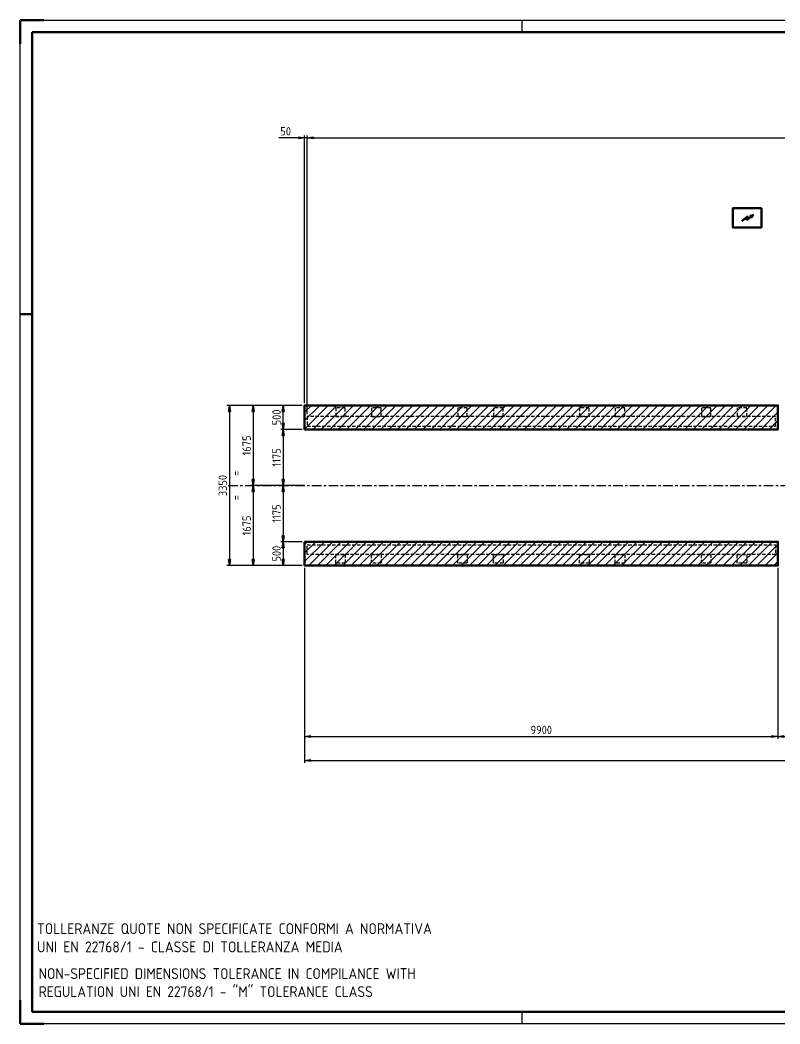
# Model space of a CAD drawing. Header units: millimetres. Extents: x 0 to 42000, y 0 to 21000.
# Drawn here: x 0 to 15895, y 0 to 21000 of the extents above; entities that cross this region are included whole.
import ezdxf

# ---------------------------------------------------------------- set-up
doc = ezdxf.new("R2010")
doc.units = ezdxf.units.MM
doc.header["$LTSCALE"] = 50
doc.linetypes.add('ACISOWELD', pattern=[3, 2, -1])
doc.linetypes.add('CENTER', pattern=[7, 4, -1, 1, -1])
for name, color, linetype, lineweight in [('AM_0', 7, 'Continuous', 50), ('AM_3', 6, 'ACISOWELD', 25), ('AM_5', 3, 'Continuous', 25), ('AM_7', 4, 'CENTER', 25), ('AM_8', 1, 'Continuous', 25), ('AM_BOR', 7, 'Continuous', 50)]:
    doc.layers.add(name, color=color, linetype=linetype, lineweight=lineweight)
doc.styles.get("Standard").update_dxf_attribs({"font": 'ISOCP.SHX'})
doc.dimstyles.new('AM_ISO$0', dxfattribs={"dimtxt": 3.5, "dimasz": 2.5, "dimexe": 1, "dimexo": 1, "dimgap": 1, "dimtad": 1, "dimdsep": 46, "dimtxsty": 'Standard', "dimblk": 'CLOSED', "dimcen": 0, "dimclrd": 256, "dimclre": 256, "dimclrt": 2, "dimadec": 0, "dimazin": 2, "dimtp": 0.1, "dimtm": 0.1, "dimtfac": 0.71, "dimtmove": 0, "dimatfit": 3, "dimfxl": 0, "dimlwd": -1, "dimlwe": -1, "dimarcsym": 1})

# ---------------------------------------------------------------- blocks, each defined once
blk = doc.blocks.new('A2-A1')
for p, q in [((835, 415), (5, 415)), ((5, 415), (5, 5)), ((5, 5), (835, 5))]:
    blk.add_line(p, q)
at = {"color": 2}
blk.add_line((5, 297), (0, 297), dxfattribs=at)
at = {"layer": 'AM_BOR'}
for p, q in [((10, 420), (0, 420)), ((0, 420), (0, 410)), ((0, 0), (0, 10)), ((0, 0), (10, 0))]:
    blk.add_line(p, q, dxfattribs=at)
at = {"layer": 'AM_BOR', "color": 1, "lineweight": 25}
for p, q in [((0, 420), (840, 420)), ((0, 0), (0, 420)), ((840, 0), (0, 0))]:
    blk.add_line(p, q, dxfattribs=at)
at = {"layer": 'AM_BOR', "color": 2, "lineweight": 30}
for p, q in [((210, 415), (210, 420)), ((210, 0), (210, 5))]:
    blk.add_line(p, q, dxfattribs=at)
blk = doc.blocks.new('_Closed')
at = {"color": 0, "linetype": 'ByBlock', "lineweight": -2}
for p, q in [((-1, 0.17), (0, 0)), ((-1, 0.17), (-1, -0.17)), ((0, 0), (-1, -0.17)), ((0, 0), (-1, 0))]:
    blk.add_line(p, q, dxfattribs=at)
blk = doc.blocks.new('*D20')
at = {"layer": 'AM_5', "transparency": 16777216}
for p, q in [((5903, 12938), (5453, 12938)), ((5503, 12563), (5503, 12813)), ((5903, 12438), (5453, 12438))]:
    blk.add_line(p, q, dxfattribs=at)
at = {"layer": 'Defpoints', "color": 0, "transparency": 16777216}
for p in [(5503, 12938), (5953, 12938), (5953, 12438)]:
    blk.add_point(p, dxfattribs=at)
at = {"layer": 'AM_5', "transparency": 16777216, "xscale": 125, "yscale": 125, "zscale": 125}
for p, rotation in [((5503, 12938), 90), ((5503, 12438), 270)]:
    blk.add_blockref('_Closed', p, dxfattribs=dict(at, rotation=rotation))
at = {"layer": 'AM_5', "color": 2, "transparency": 16777216, "insert": (5365, 12688), "char_height": 175, "attachment_point": 5, "rotation": 90}
blk.add_mtext('500', dxfattribs=at)
blk = doc.blocks.new('*D21')
at = {"layer": 'AM_5', "transparency": 16777216}
for p, q in [((5903, 10088), (5453, 10088)), ((5503, 9963), (5503, 9713)), ((5903, 9588), (5453, 9588))]:
    blk.add_line(p, q, dxfattribs=at)
at = {"layer": 'Defpoints', "color": 0, "transparency": 16777216}
for p in [(5953, 10088), (5503, 9588), (5953, 9588)]:
    blk.add_point(p, dxfattribs=at)
at = {"layer": 'AM_5', "transparency": 16777216, "xscale": 125, "yscale": 125, "zscale": 125}
for p, rotation in [((5503, 10088), 90), ((5503, 9588), 270)]:
    blk.add_blockref('_Closed', p, dxfattribs=dict(at, rotation=rotation))
at = {"layer": 'AM_5', "color": 2, "transparency": 16777216, "insert": (5365, 9838), "char_height": 175, "attachment_point": 5, "rotation": 90}
blk.add_mtext('500', dxfattribs=at)
blk = doc.blocks.new('*D22')
at = {"layer": 'AM_5', "transparency": 16777216}
for p, q in [((5903, 12938), (4328, 12938)), ((4378, 12813), (4378, 9713)), ((5903, 9588), (4328, 9588))]:
    blk.add_line(p, q, dxfattribs=at)
at = {"layer": 'Defpoints', "color": 0, "transparency": 16777216}
for p in [(5953, 12938), (4378, 9588), (5953, 9588)]:
    blk.add_point(p, dxfattribs=at)
at = {"layer": 'AM_5', "transparency": 16777216, "xscale": 125, "yscale": 125, "zscale": 125}
for p, rotation in [((4378, 12938), 90), ((4378, 9588), 270)]:
    blk.add_blockref('_Closed', p, dxfattribs=dict(at, rotation=rotation))
at = {"layer": 'AM_5', "color": 2, "transparency": 16777216, "char_height": 175, "attachment_point": 5, "rotation": 90}
for s, insert in [('=    =', (4515, 11263)), ('3350', (4240, 11263))]:
    blk.add_mtext(s, dxfattribs=dict(at, insert=insert))
blk = doc.blocks.new('*D12')
at = {"layer": 'AM_5', "transparency": 16777216}
for p, q in [((5953, 11263), (5453, 11263)), ((5503, 11138), (5503, 10213)), ((5903, 10088), (5453, 10088))]:
    blk.add_line(p, q, dxfattribs=at)
at = {"layer": 'Defpoints', "color": 0, "transparency": 16777216}
for p in [(6003, 11263), (5503, 10088), (5953, 10088)]:
    blk.add_point(p, dxfattribs=at)
at = {"layer": 'AM_5', "transparency": 16777216, "xscale": 125, "yscale": 125, "zscale": 125}
for p, rotation in [((5503, 11263), 90), ((5503, 10088), 270)]:
    blk.add_blockref('_Closed', p, dxfattribs=dict(at, rotation=rotation))
at = {"layer": 'AM_5', "color": 2, "transparency": 16777216, "insert": (5365, 10676), "char_height": 175, "attachment_point": 5, "rotation": 90}
blk.add_mtext('1175', dxfattribs=at)
blk = doc.blocks.new('*D13')
at = {"layer": 'AM_5', "transparency": 16777216}
for p, q in [((5903, 12438), (5453, 12438)), ((5503, 12313), (5503, 11388)), ((5953, 11263), (5453, 11263))]:
    blk.add_line(p, q, dxfattribs=at)
at = {"layer": 'Defpoints', "color": 0, "transparency": 16777216}
for p in [(5953, 12438), (5503, 11263), (6003, 11263)]:
    blk.add_point(p, dxfattribs=at)
at = {"layer": 'AM_5', "transparency": 16777216, "xscale": 125, "yscale": 125, "zscale": 125}
for p, rotation in [((5503, 12438), 90), ((5503, 11263), 270)]:
    blk.add_blockref('_Closed', p, dxfattribs=dict(at, rotation=rotation))
at = {"layer": 'AM_5', "color": 2, "transparency": 16777216, "insert": (5365, 11851), "char_height": 175, "attachment_point": 5, "rotation": 90}
blk.add_mtext('1175', dxfattribs=at)
blk = doc.blocks.new('NORME TOLL LIN INGL')
at = {"layer": 'AM_5', "color": 2}
for p, q in [((18041, 93617), (18041, 63491)), ((18041, 46613), (18041, 16714))]:
    blk.add_line(p, q, dxfattribs=at)
for s, p in [('TOLLERANZE QUOTE NON SPECIFICATE CONFORMI A NORMATIVA', (23318, 82657)), ('UNI EN 22768/1 - CLASSE DI TOLLERANZA MEDIA', (23318, 63609))]:
    blk.add_text(s, height=11404.57, dxfattribs=at).set_placement(p)
at = {"layer": 'AM_5', "color": 2, "insert": (24976, 47054), "char_height": 11318.6, "attachment_point": 1}
blk.add_mtext_dynamic_manual_height_columns('\\A1;NON-SPECIFIED DIMENSIONS TOLERANCE IN COMPILANCE WITH REGULATION UNI EN 22768/1 - "M" TOLERANCE CLASS', width=465721.68, gutter_width=56593, heights=[49505], dxfattribs=at)
blk = doc.blocks.new('*D26')
at = {"layer": 'AM_5', "transparency": 16777216}
for p, q in [((5903, 12938), (4828, 12938)), ((4878, 12813), (4878, 11388)), ((5903, 11263), (4828, 11263))]:
    blk.add_line(p, q, dxfattribs=at)
at = {"layer": 'Defpoints', "color": 0, "transparency": 16777216}
for p in [(5953, 12938), (4878, 11263), (5953, 11263)]:
    blk.add_point(p, dxfattribs=at)
at = {"layer": 'AM_5', "transparency": 16777216, "xscale": 125, "yscale": 125, "zscale": 125}
for p, rotation in [((4878, 12938), 90), ((4878, 11263), 270)]:
    blk.add_blockref('_Closed', p, dxfattribs=dict(at, rotation=rotation))
at = {"layer": 'AM_5', "color": 2, "transparency": 16777216, "insert": (4740, 12101), "char_height": 175, "attachment_point": 5, "rotation": 90}
blk.add_mtext('1675', dxfattribs=at)
blk = doc.blocks.new('*D27')
at = {"layer": 'AM_5', "transparency": 16777216}
for p, q in [((5903, 11263), (4828, 11263)), ((4878, 11138), (4878, 9713)), ((5903, 9588), (4828, 9588))]:
    blk.add_line(p, q, dxfattribs=at)
at = {"layer": 'Defpoints', "color": 0, "transparency": 16777216}
for p in [(5953, 11263), (4878, 9588), (5953, 9588)]:
    blk.add_point(p, dxfattribs=at)
at = {"layer": 'AM_5', "transparency": 16777216, "xscale": 125, "yscale": 125, "zscale": 125}
for p, rotation in [((4878, 11263), 90), ((4878, 9588), 270)]:
    blk.add_blockref('_Closed', p, dxfattribs=dict(at, rotation=rotation))
at = {"layer": 'AM_5', "color": 2, "transparency": 16777216, "insert": (4740, 10426), "char_height": 175, "attachment_point": 5, "rotation": 90}
blk.add_mtext('1675', dxfattribs=at)
blk = doc.blocks.new('*D32')
at = {"layer": 'AM_5', "transparency": 16777216}
for p, q in [((5953, 9538), (5953, 5963)), ((15853, 9538), (15853, 5963)), ((6078, 6013), (15728, 6013))]:
    blk.add_line(p, q, dxfattribs=at)
at = {"layer": 'Defpoints', "color": 0, "transparency": 16777216}
for p in [(5953, 9588), (15853, 9588), (15853, 6013)]:
    blk.add_point(p, dxfattribs=at)
at = {"layer": 'AM_5', "transparency": 16777216, "xscale": 125, "yscale": 125, "zscale": 125, "rotation": 180}
blk.add_blockref('_Closed', (5953, 6013), dxfattribs=at)
at = {"layer": 'AM_5', "transparency": 16777216, "xscale": 125, "yscale": 125, "zscale": 125}
blk.add_blockref('_Closed', (15853, 6013), dxfattribs=at)
at = {"layer": 'AM_5', "color": 2, "transparency": 16777216, "insert": (10903, 6151), "char_height": 175, "attachment_point": 5}
blk.add_mtext('9900', dxfattribs=at)
blk = doc.blocks.new('*D33')
at = {"layer": 'AM_5', "transparency": 16777216}
for p, q in [((15853, 9538), (15853, 5963)), ((16703, 9253), (16703, 5963)), ((15978, 6013), (16578, 6013))]:
    blk.add_line(p, q, dxfattribs=at)
at = {"layer": 'Defpoints', "color": 0, "transparency": 16777216}
for p in [(15853, 9588), (16703, 9303), (16703, 6013)]:
    blk.add_point(p, dxfattribs=at)
at = {"layer": 'AM_5', "transparency": 16777216, "xscale": 125, "yscale": 125, "zscale": 125, "rotation": 180}
blk.add_blockref('_Closed', (15853, 6013), dxfattribs=at)
at = {"layer": 'AM_5', "transparency": 16777216, "xscale": 125, "yscale": 125, "zscale": 125}
blk.add_blockref('_Closed', (16703, 6013), dxfattribs=at)
at = {"layer": 'AM_5', "color": 2, "transparency": 16777216, "insert": (16278, 6151), "char_height": 175, "attachment_point": 5}
blk.add_mtext('850', dxfattribs=at)
blk = doc.blocks.new('*D40')
at = {"layer": 'AM_5', "transparency": 16777216}
for p, q in [((5953, 9538), (5953, 5463)), ((31843, 7773), (31843, 5463)), ((6078, 5513), (31718, 5513))]:
    blk.add_line(p, q, dxfattribs=at)
at = {"layer": 'Defpoints', "color": 0, "transparency": 16777216}
for p in [(5953, 9588), (31843, 7823), (31843, 5513)]:
    blk.add_point(p, dxfattribs=at)
at = {"layer": 'AM_5', "transparency": 16777216, "xscale": 125, "yscale": 125, "zscale": 125, "rotation": 180}
blk.add_blockref('_Closed', (5953, 5513), dxfattribs=at)
at = {"layer": 'AM_5', "transparency": 16777216, "xscale": 125, "yscale": 125, "zscale": 125}
blk.add_blockref('_Closed', (31843, 5513), dxfattribs=at)
at = {"layer": 'AM_5', "color": 2, "transparency": 16777216, "insert": (18898, 5651), "char_height": 175, "attachment_point": 5}
blk.add_mtext('25890', dxfattribs=at)
blk = doc.blocks.new('*D41')
at = {"layer": 'AM_5', "transparency": 16777216}
for p, q in [((5828, 18536), (5410, 18536)), ((5953, 12988), (5953, 18586)), ((6003, 18536), (5953, 18536)), ((6003, 12756), (6003, 18586)), ((6128, 18536), (6253, 18536))]:
    blk.add_line(p, q, dxfattribs=at)
at = {"layer": 'Defpoints', "color": 0, "transparency": 16777216}
for p in [(5953, 18536), (5953, 12938), (6003, 12706)]:
    blk.add_point(p, dxfattribs=at)
at = {"layer": 'AM_5', "transparency": 16777216, "xscale": 125, "yscale": 125, "zscale": 125}
blk.add_blockref('_Closed', (5953, 18536), dxfattribs=at)
at = {"layer": 'AM_5', "transparency": 16777216, "xscale": 125, "yscale": 125, "zscale": 125, "rotation": 180}
blk.add_blockref('_Closed', (6003, 18536), dxfattribs=at)
at = {"layer": 'AM_5', "color": 2, "transparency": 16777216, "insert": (5556, 18673), "char_height": 175, "attachment_point": 5}
blk.add_mtext('50', dxfattribs=at)
blk = doc.blocks.new('*D42')
at = {"layer": 'AM_5', "transparency": 16777216}
for p, q in [((6003, 12756), (6003, 18586)), ((6128, 18536), (31668, 18536)), ((31793, 14703), (31793, 18586))]:
    blk.add_line(p, q, dxfattribs=at)
at = {"layer": 'Defpoints', "color": 0, "transparency": 16777216}
for p in [(31793, 18536), (31793, 14653), (6003, 12706)]:
    blk.add_point(p, dxfattribs=at)
at = {"layer": 'AM_5', "transparency": 16777216, "xscale": 125, "yscale": 125, "zscale": 125, "rotation": 180}
blk.add_blockref('_Closed', (6003, 18536), dxfattribs=at)
at = {"layer": 'AM_5', "transparency": 16777216, "xscale": 125, "yscale": 125, "zscale": 125}
blk.add_blockref('_Closed', (31793, 18536), dxfattribs=at)
at = {"layer": 'AM_5', "color": 2, "transparency": 16777216, "insert": (18898, 18673), "char_height": 175, "attachment_point": 5}
blk.add_mtext('25790', dxfattribs=at)
blk = doc.blocks.new('CPS16')
at = {"layer": 'AM_3', "color": 6, "ltscale": 0.7}
for points in [[(-9198, 200), (-8998, 200), (-8998, 380), (-9198, 380)], [(-8448, 200), (-8248, 200), (-8248, 380), (-8448, 380)], [(-6648, 200), (-6448, 200), (-6448, 380), (-6648, 380)], [(-5898, 200), (-5698, 200), (-5698, 380), (-5898, 380)], [(-4100, 200), (-3900, 200), (-3900, 380), (-4100, 380)], [(-3350, 200), (-3150, 200), (-3150, 380), (-3350, 380)], [(-1550, 200), (-1350, 200), (-1350, 380), (-1550, 380)], [(-800, 200), (-600, 200), (-600, 380), (-800, 380)], [(-9798, 0), (0, 0), (0, 200), (-9798, 200)], [(-9798, -2486), (0, -2486), (0, -2686), (-9798, -2686)], [(-9198, -2686), (-8998, -2686), (-8998, -2866), (-9198, -2866)], [(-8448, -2686), (-8248, -2686), (-8248, -2866), (-8448, -2866)], [(-6648, -2686), (-6448, -2686), (-6448, -2866), (-6648, -2866)], [(-5898, -2686), (-5698, -2686), (-5698, -2866), (-5898, -2866)], [(-4100, -2686), (-3900, -2686), (-3900, -2866), (-4100, -2866)], [(-3350, -2686), (-3150, -2686), (-3150, -2866), (-3350, -2866)], [(-1550, -2686), (-1350, -2686), (-1350, -2866), (-1550, -2866)], [(-800, -2686), (-600, -2686), (-600, -2866), (-800, -2866)]]:
    blk.add_lwpolyline(points, close=True, dxfattribs=at)

msp = doc.modelspace()

# ---------------------------------------------------------------- hatches: boundary and pattern name
at = {"layer": 'AM_8'}
h = msp.add_hatch(dxfattribs=at)
h.set_pattern_fill('_U', color=256, scale=125, angle=45, style=0, pattern_type=0)
h.set_pattern_definition([(45, (-2543.56, -118), (-88.38835, 88.38835), [])])
h.paths.add_polyline_path([(5952.809, 12438.433), (15852.809, 12438.433), (15852.809, 12938.433), (5952.809, 12938.433)])
h = msp.add_hatch(dxfattribs=at)
h.set_pattern_fill('_U', color=256, scale=125, angle=45, style=0, pattern_type=0)
h.set_pattern_definition([(45, (-2543.56, 118), (-88.38835, 88.38835), [])])
h.paths.add_polyline_path([(5952.809, 9588.433), (15852.809, 9588.433), (15852.809, 10088.433), (5952.809, 10088.433)])

# ---------------------------------------------------------------- linework, layer by layer
at = {"layer": 'AM_0', "color": 2}
for p, q in [((15097.398, 16795.948), (15221.42, 16898.556)), ((15197.183, 16810.953), (15340.744, 16926.515)), ((15221.42, 16898.556), (15197.183, 16810.953)), ((15340.744, 16926.515), (15266.787, 16896.307)), ((15266.787, 16896.307), (15281.111, 16878.512)), ((15295.435, 16860.718), (15281.111, 16878.512)), ((15340.744, 16926.515), (15295.435, 16860.718))]:
    msp.add_line(p, q, dxfattribs=at)
msp.add_lwpolyline([(15507.809, 17063.43), (14907.809, 17063.43), (14907.809, 16663.43), (15507.809, 16663.43)], close=True, dxfattribs=at)
at = {"layer": 'AM_0'}
for points in [[(5952.809, 12438.433), (15852.809, 12438.433), (15852.809, 12938.433), (5952.809, 12938.433)], [(5952.809, 10088.433), (15852.809, 10088.433), (15852.809, 9588.433), (5952.809, 9588.433)]]:
    msp.add_lwpolyline(points, close=True, dxfattribs=at)
at = {"layer": 'AM_7'}
msp.add_line((4355.991, 11263.433), (31942.809, 11263.433), dxfattribs=at)

# ---------------------------------------------------------------- block references
at = {"layer": 'AM_0', "lineweight": 0, "xscale": 50, "yscale": 50, "zscale": 50}
msp.add_blockref('A2-A1', (0, 0), dxfattribs=at)
at = {"layer": 'AM_0'}
msp.add_blockref('CPS16', (15801.806, 12506.478), dxfattribs=at)
at = {"layer": 'AM_0', "xscale": 0.02, "yscale": 0.02, "zscale": 0.02}
msp.add_blockref('NORME TOLL LIN INGL', (-110.817, 225.059), dxfattribs=at)

# ---------------------------------------------------------------- dimensions: what is measured, and where the dimension line sits
at = {"layer": 'AM_5'}
for base, p1, p2, angle, override, picture, middle in [((5952.809, 18535.602), (6002.809, 12706.431), (5952.809, 12938.433), 0, {"dimscale": 50}, '*D41', (5556.49, 18673.102)), ((31792.809, 18535.602), (6002.809, 12706.431), (31792.809, 14653.433), 0, {"dimscale": 50}, '*D42', (18897.809, 18673.119)), ((4877.809, 11263.433), (5952.809, 12938.433), (5952.809, 11263.433), 90, {"dimscale": 50, "dimtix": 1}, '*D26', (4740.309, 12100.933)), ((5502.809, 12938.433), (5952.809, 12438.433), (5952.809, 12938.433), 90, {"dimscale": 50}, '*D20', (5365.309, 12688.433)), ((5502.809, 11263.433), (5952.809, 12438.433), (6002.809, 11263.433), 90, {"dimscale": 50, "dimtix": 1}, '*D13', (5365.309, 11850.933)), ((4877.809, 9588.433), (5952.809, 11263.433), (5952.809, 9588.433), 90, {"dimscale": 50, "dimtix": 1}, '*D27', (4740.309, 10425.933)), ((5502.809, 10088.433), (6002.809, 11263.433), (5952.809, 10088.433), 90, {"dimscale": 50, "dimtix": 1}, '*D12', (5365.309, 10675.933)), ((5502.809, 9588.433), (5952.809, 10088.433), (5952.809, 9588.433), 90, {"dimscale": 50}, '*D21', (5365.309, 9838.433)), ((31842.809, 5513.433), (5952.809, 9588.433), (31842.809, 7823.433), 0, {"dimscale": 50}, '*D40', (18897.809, 5650.95))]:
    dim = msp.add_linear_dim(base=base, p1=p1, p2=p2, angle=angle, dimstyle='AM_ISO$0', override=override, dxfattribs=at)
    dim.commit()
    dim.dimension.update_dxf_attribs({"geometry": picture, "text_midpoint": middle})
dim = msp.add_linear_dim(base=(4377.809, 9588.433), p1=(5952.809, 12938.433), p2=(5952.809, 9588.433), angle=90, text='<>\\X=    =', dimstyle='AM_ISO$0', override={"dimscale": 50}, dxfattribs=at)
dim.commit()
dim.dimension.update_dxf_attribs({"geometry": '*D22', "text_midpoint": (4377.809, 11263.433)})
for base, p1, p2, picture, middle in [((15852.809, 6013.433), (5952.809, 9588.433), (15852.809, 9588.433), '*D32', (10902.809, 6150.933)), ((16702.809, 6013.433), (15852.809, 9588.433), (16702.809, 9303.433), '*D33', (16277.809, 6150.933))]:
    dim = msp.add_linear_dim(base=base, p1=p1, p2=p2, dimstyle='AM_ISO$0', override={"dimscale": 50, "dimtix": 1}, dxfattribs=at)
    dim.commit()
    dim.dimension.update_dxf_attribs({"geometry": picture, "text_midpoint": middle})

doc.saveas('drawing.dxf')
